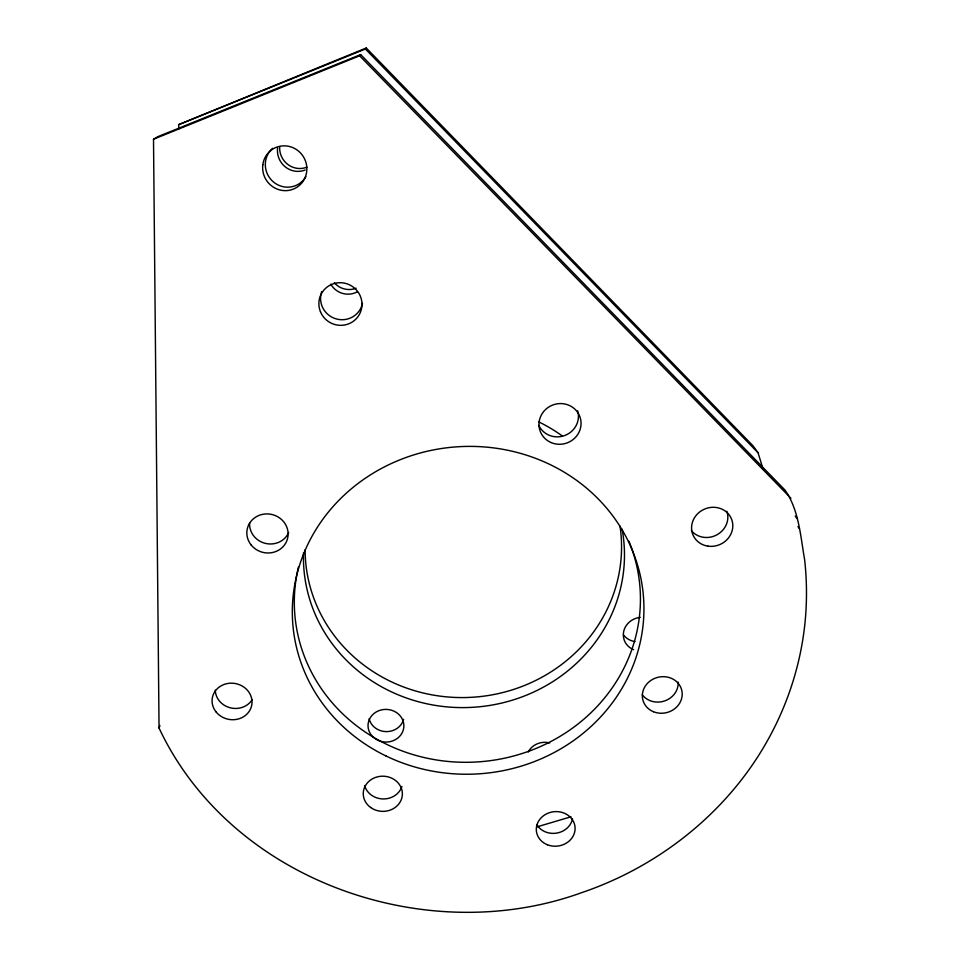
<?xml version="1.0" encoding="UTF-8"?>
<svg xmlns="http://www.w3.org/2000/svg" width="960" height="960" viewBox="0 0 960 960"><rect width="100%" height="100%" fill="white"/><g stroke="black" fill="none" stroke-linecap="round" stroke-linejoin="round"><path stroke-width="1.44" d="M159.048 728.064L153.504 139.224L158.064 136.596L360.66 54.576L785.016 490.08C798.948 509.904 800.508 536.292 804.624 559.668C806.928 580.272 807.084 601.104 805.104 621.732C801.084 662.628 788.46 702.576 768.636 738.54C728.772 811.14 659.928 866.112 581.796 892.608C426.084 949.176 230.928 880.92 159.048 728.064L159.936 725.544M153.504 139.224L359.616 55.8L360.66 54.576M178.716 129.132L178.692 124.644L365.4 49.008L366.264 48L753.132 445.932L758.052 452.748L762.924 468.684M178.692 124.644L366.264 48M571.02 816.78L537.036 826.86M359.616 55.8L790.932 498.264M365.4 49.008L758.052 452.748M795.264 516.084L796.968 518.508M797.94 526.572L799.44 528.732M628.92 541.224A173.112 161.628 -3.9 0 1 480.204 761.736A173.112 161.628 -3.9 0 1 298.428 567.012M577.656 410.82A20.784 19.956 -19.2 0 1 564.792 435.492A20.784 19.956 -19.2 0 1 538.824 425.376M401.916 786.444A19.272 17.364 1.5 0 1 383.124 798.948A19.272 17.364 1.5 0 1 364.716 785.82M288.708 532.512A20.388 19.188 13.6 0 1 265.44 543.396A20.388 19.188 13.6 0 1 249.612 523.164M678.144 682.104A19.74 17.94 -14 0 1 664.884 700.86A19.74 17.94 -14 0 1 642.276 694.812M726.84 511.272A20.508 19.044 -22.9 0 1 716.976 534.792A20.508 19.044 -22.9 0 1 691.392 530.688M252.084 699.792A19.728 17.976 10.5 0 1 230.124 707.76A19.728 17.976 10.5 0 1 215.28 690.156M572.484 818.892A19.14 17.076 -6.6 0 1 556.56 833.124A19.14 17.076 -6.6 0 1 536.736 824.604M362.508 303.324A21.276 20.892 28.3 0 1 336.156 318.888A21.276 20.892 28.3 0 1 321.696 291.648M622.116 529.212A160.56 151.236 -4 0 1 475.236 707.136A160.56 151.236 -4 0 1 303.516 552.876M538.62 421.812A160.56 151.236 -4 0 1 562.368 436.02M620.016 526.236A158.268 149.316 -4.1 0 1 474.456 697.116A158.268 149.316 -4.1 0 1 305.112 549.636M528.228 752.016A17.808 16.08 -6.8 0 1 549.732 742.944M635.028 641.58A18.072 16.62 -14.7 0 1 623.556 635.004M633.576 649.692A18.324 16.836 -14.6 0 1 623.64 631.656A18.324 16.836 -14.6 0 1 640.26 617.352M374.88 738.516A17.928 16.332 1.6 0 1 378.924 710.664A17.928 16.332 1.6 0 1 403.788 727.428A17.928 16.332 1.6 0 1 375.816 739.152M403.62 719.316A17.676 16.14 1.7 0 1 386.184 731.616A17.676 16.14 1.7 0 1 369.132 718.716M305.88 176.628A22.212 21.564 59.3 0 1 273.324 181.86A22.212 21.564 59.3 0 1 272.604 148.284M357.396 291.78A19.668 19.368 34.4 0 1 330.768 284.148M356.076 288.228A19.38 19.092 35.7 0 1 334.296 282.732M305.16 170.004A20.496 19.908 62.5 0 1 277.584 147.996M306.924 167.16A20.184 19.608 63.1 0 1 279.672 146.784M551.016 442.536A21.12 20.256 -18.9 0 0 580.992 421.752A21.12 20.256 -18.9 0 0 548.064 407.484A21.12 20.256 -18.9 0 0 551.016 442.536M216.336 712.248A20.04 18.216 10.4 0 0 250.596 708.816A20.04 18.216 10.4 0 0 229.212 683.28A20.04 18.216 10.4 0 0 216.336 712.248M370.644 807.492A19.572 17.592 1.5 0 0 402.168 796.464A19.572 17.592 1.5 0 0 375.624 777.384A19.572 17.592 1.5 0 0 370.644 807.492M385.896 755.916A175.86 163.872 -3.8 0 0 643.824 602.724A175.86 163.872 -3.8 0 0 374.676 472.284A175.86 163.872 -3.8 0 0 385.896 755.916M653.4 711.696A20.04 18.18 -13.9 0 0 682.176 692.988A20.04 18.18 -13.9 0 0 651.24 680.196A20.04 18.18 -13.9 0 0 653.4 711.696M251.16 544.98A20.712 19.464 13.4 0 0 286.596 541.344A20.712 19.464 13.4 0 0 264.684 514.032A20.712 19.464 13.4 0 0 251.16 544.98M707.928 546.144A20.844 19.308 -22.7 0 0 731.796 519.78A20.844 19.308 -22.7 0 0 696.852 514.572A20.844 19.308 -22.7 0 0 707.928 546.144M547.416 844.764A19.44 17.292 -6.6 0 0 575.04 827.028A19.44 17.292 -6.6 0 0 544.644 814.944A19.44 17.292 -6.6 0 0 547.416 844.764M262.812 164.82A22.596 21.936 58.6 0 0 293.28 189.144A22.596 21.936 58.6 0 0 298.14 150.78A22.596 21.936 58.6 0 0 262.812 164.82M320.448 311.712A21.636 21.228 27.3 0 0 357.42 317.4A21.636 21.228 27.3 0 0 343.416 282.96A21.636 21.228 27.3 0 0 320.448 311.712"/></g></svg>
